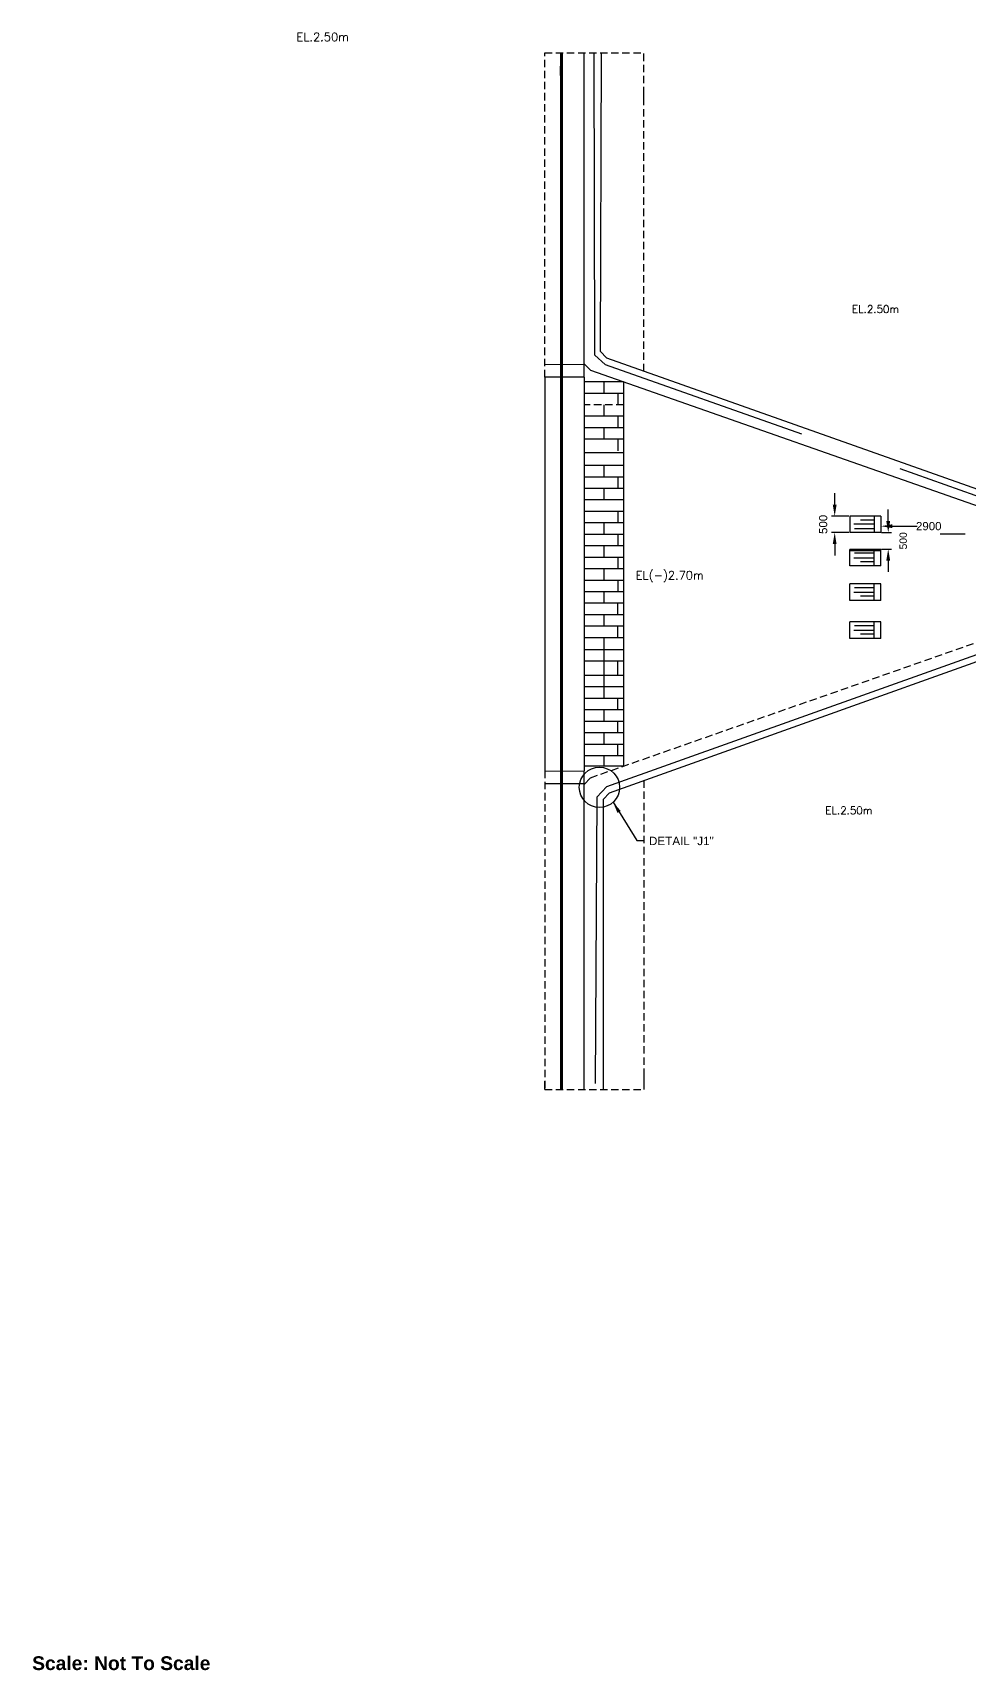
# Model space of a CAD drawing. Header units: inches. Extents: x 165 to 61882, y 14 to 53559.
# Drawn here: x 165 to 28725, y 173 to 50087 of the extents above; entities that cross this region are included whole.
import ezdxf

# ---------------------------------------------------------------- set-up
doc = ezdxf.new("R2010")
doc.units = ezdxf.units.IN
doc.header["$MEASUREMENT"] = 0
doc.linetypes.add('DASHED', pattern=[0.75, 0.5, -0.25])
doc.linetypes.add('DASHED2', pattern=[9.525, 6.35, -3.175])
doc.layers.add('LINE', color=7, linetype='Continuous')
doc.layers.add('TEXT', color=10, linetype='Continuous')
doc.styles.add('BIG', font='ROMANT.SHX')
doc.styles.get("Standard").update_dxf_attribs({"font": 'arial.ttf'})
doc.dimstyles.new('3', dxfattribs={"dimtxt": 225, "dimasz": 350, "dimexe": 100, "dimexo": 25, "dimgap": 9, "dimtad": 0, "dimdec": 0, "dimzin": 0, "dimdsep": 46, "dimtxsty": 'Standard', "dimcen": 0, "dimclrd": 5, "dimclre": 6, "dimclrt": 256, "dimadec": 0, "dimazin": 0, "dimtfac": 1, "dimtdec": 0, "dimtofl": 0, "dimtmove": 2, "dimatfit": 3, "dimfxl": 1, "dimtolj": 1, "dimtzin": 0, "dimarcsym": 0})

# ---------------------------------------------------------------- blocks, each defined once
blk = doc.blocks.new('*D30')
at = {"layer": 'DEFPOINTS', "color": 0, "linetype": 'ByBlock', "transparency": 16777216}
for p in [(26028, 34850), (26028, 34350), (26253, 34350)]:
    blk.add_point(p, dxfattribs=at)
at = {"layer": 'LINE', "color": 5, "linetype": 'ByBlock', "lineweight": -2, "transparency": 16777216}
for p, q in [((26253, 35200), (26253, 35550)), ((26253, 34000), (26253, 33650))]:
    blk.add_line(p, q, dxfattribs=at)
at = {"layer": 'LINE', "color": 6, "linetype": 'ByBlock', "lineweight": -2, "transparency": 16777216}
for p, q in [((26053, 34850), (26353, 34850)), ((26053, 34350), (26353, 34350))]:
    blk.add_line(p, q, dxfattribs=at)
at = {"layer": 'LINE', "color": 5, "linetype": 'ByBlock', "transparency": 16777216}
for points in [[(26195, 35200), (26311, 35200), (26253, 34850)], [(26195, 34000), (26311, 34000), (26253, 34350)]]:
    blk.add_solid(points, dxfattribs=at)
at = {"layer": 'LINE', "linetype": 'ByBlock', "lineweight": -2, "transparency": 16777216, "insert": (26711, 34600), "char_height": 225, "attachment_point": 5, "rotation": 90}
blk.add_mtext('\\A1;500', dxfattribs=at)

msp = doc.modelspace()

# ---------------------------------------------------------------- linework, layer by layer
at = {"layer": 'LINE', "color": 0, "linetype": 'DASHED', "ltscale": 450}
for p, q in [((15780.7, 39588.9), (15780.7, 49475.4)), ((15780.7, 49475.4), (18798.3, 49475.4)), ((18798.3, 39775), (18798.3, 49475.4)), ((18180.7, 38745.3), (16980.7, 38745.3)), ((17175, 27380.4), (31681.1, 32463.9)), ((15780.7, 27588.9), (15780.7, 18859.8)), ((15780.7, 27588.9), (15780.7, 17874.8)), ((18798.3, 27293.3), (18798.3, 17874.8)), ((15780.7, 17874.8), (18798.3, 17874.8))]:
    msp.add_line(p, q, dxfattribs=at)
at = {"layer": 'LINE', "color": 0}
for p, q in [((16983.5, 39997.9), (16980.5, 49475.4)), ((16980.7, 39780.4), (16983.6, 39780.2)), ((16980.7, 39780.4), (16983.6, 39780.1)), ((16983.6, 39780.1), (16983.6, 39780.2)), ((16980.7, 17874.8), (16980.7, 27177.2))]:
    msp.add_line(p, q, dxfattribs=at)
at = {"layer": 'LINE', "color": 1, "linetype": 'ByBlock', "lineweight": -2}
msp.add_line((16980.7, 39588.9), (16980.7, 49475.4), dxfattribs=at)
at = {"layer": 'LINE', "color": 0, "linetype": 'ByBlock', "lineweight": -2}
for p, q in [((16980.7, 39588.9), (16980.7, 49475.4)), ((18798.3, 47994.3), (18798.3, 48353)), ((15780.7, 39986.9), (16980.7, 39972.2)), ((16983.5, 39997.9), (17173.9, 39797.6)), ((17305.2, 40261.1), (17623.7, 39978.4)), ((17475.6, 40375.9), (17666, 40175.6)), ((15780.7, 39588.9), (15780.7, 27588.9)), ((16980.7, 39588.9), (15780.7, 39588.9)), ((16980.7, 39588.9), (16980.7, 27588.9)), ((18180.7, 39445.3), (16980.7, 39445.3)), ((17580.7, 39445.3), (17580.7, 39095.3)), ((18180.7, 39445.3), (18180.7, 27732.6)), ((18180.7, 39095.3), (16980.7, 39095.3)), ((18004.1, 39095.3), (18004.1, 38745.3)), ((17580.7, 38745.3), (17580.7, 38395.3)), ((18180.7, 38395.3), (16980.7, 38395.3)), ((18180.7, 38045.3), (16980.7, 38045.3)), ((17580.7, 38045.3), (17580.7, 37695.3)), ((18004.1, 38395.3), (18004.1, 38045.3)), ((18180.7, 37695.3), (16980.7, 37695.3)), ((18004.1, 37695.3), (18004.1, 37345.3)), ((18180.7, 37281.3), (16980.7, 37281.3)), ((18180.7, 36895.3), (16980.7, 36895.3)), ((18180.7, 36545.3), (16980.7, 36545.3)), ((17580.7, 36895.3), (17580.7, 36545.3)), ((18004.1, 36545.3), (18004.1, 36195.3)), ((18180.7, 36195.3), (16980.7, 36195.3)), ((17580.7, 36195.3), (17580.7, 35845.3)), ((24620.8, 35701.8), (24620.8, 36051.8)), ((18180.7, 35845.3), (16980.7, 35845.3)), ((18180.7, 35495.3), (16980.7, 35495.3)), ((18004.1, 35495.3), (18004.1, 35145.3)), ((18180.7, 35145.3), (16980.7, 35145.3)), ((17580.7, 35145.3), (17580.7, 34795.3)), ((25053.5, 35351.8), (24520.8, 35351.8)), ((26028.5, 35351.8), (25078.5, 35351.8)), ((26028.5, 35351.8), (25078.5, 35351.8)), ((25078.5, 35351.8), (25078.5, 34849.8)), ((25828.5, 35111), (25200.4, 35111)), ((25828.5, 34963.2), (25224.7, 34963.2)), ((25828.5, 35224.8), (25409.4, 35224.8)), ((25828.5, 35351.8), (25828.5, 34849.8)), ((26028.5, 35351.8), (26028.5, 34849.8)), ((26378.5, 35045.8), (27137.1, 35045.8)), ((18180.7, 34795.3), (16980.7, 34795.3)), ((18180.7, 34445.3), (16980.7, 34445.3)), ((17580.7, 34445.3), (17580.7, 34095.3)), ((18004.1, 34795.3), (18004.1, 34445.3)), ((25053.5, 34849.8), (24520.8, 34849.8)), ((24620.8, 34499.8), (24620.8, 34149.8)), ((26028.5, 34849.8), (25078.5, 34849.8)), ((28599.1, 34798.9), (27840.4, 34798.9)), ((18180.7, 34095.3), (16980.7, 34095.3)), ((18004.1, 34095.3), (18004.1, 33745.3)), ((26028.5, 34336.6), (25078.5, 34336.6)), ((25078.5, 33834.6), (25078.5, 34336.6)), ((26028.5, 34291.2), (25078.5, 34291.2)), ((25828.5, 34075.4), (25200.4, 34075.4)), ((25828.5, 34223.2), (25224.7, 34223.2)), ((25828.5, 33961.6), (25409.4, 33961.6)), ((25828.5, 33834.6), (25828.5, 34336.6)), ((26028.5, 33834.6), (26028.5, 34336.6)), ((18180.7, 33745.3), (16980.7, 33745.3)), ((17580.7, 33745.3), (17580.7, 33395.3)), ((26028.5, 33834.6), (25078.5, 33834.6)), ((26028.5, 33834.6), (25078.5, 33834.6)), ((18180.7, 33395.3), (16980.7, 33395.3)), ((18180.7, 33045.3), (16980.7, 33045.3)), ((17580.7, 33045.3), (17580.7, 32695.3)), ((18004.1, 33395.3), (18004.1, 33045.3)), ((26028.5, 33284.7), (25078.5, 33284.7)), ((25078.5, 32782.7), (25078.5, 33284.7)), ((25828.5, 33023.5), (25200.4, 33023.5)), ((25828.5, 33171.3), (25224.7, 33171.3)), ((25828.5, 32782.7), (25828.5, 33284.7)), ((26028.5, 32782.7), (26028.5, 33284.7)), ((18180.7, 32695.3), (16980.7, 32695.3)), ((17996.5, 32695.3), (17996.5, 32345.3)), ((26028.5, 32782.7), (25078.5, 32782.7)), ((26028.5, 32782.7), (25078.5, 32782.7)), ((25828.5, 32909.7), (25409.4, 32909.7)), ((18180.7, 32345.3), (16980.7, 32345.3)), ((18180.7, 31995.3), (16980.7, 31995.3)), ((17580.7, 32345.3), (17580.7, 31995.3)), ((17996.5, 31995.3), (17996.5, 31645.3)), ((26028.5, 32126.7), (25078.5, 32126.7)), ((25078.5, 31624.7), (25078.5, 32126.7)), ((25828.5, 32013.3), (25224.7, 32013.3)), ((25828.5, 31624.7), (25828.5, 32126.7)), ((26028.5, 31624.7), (26028.5, 32126.7)), ((18180.7, 31645.3), (16980.7, 31645.3)), ((17580.7, 31645.3), (17580.7, 29795.3)), ((26028.5, 31624.7), (25078.5, 31624.7)), ((26028.5, 31624.7), (25078.5, 31624.7)), ((25828.5, 31865.5), (25200.4, 31865.5)), ((25828.5, 31751.7), (25409.4, 31751.7)), ((18180.7, 31282.3), (16980.7, 31282.3)), ((17580.7, 31282.3), (17580.7, 30932.3)), ((18180.7, 30932.3), (16980.7, 30932.3)), ((18180.7, 30495.3), (16980.7, 30495.3)), ((17580.7, 30495.3), (17580.7, 30145.3)), ((17996.5, 30932.3), (17996.5, 30495.3)), ((18180.7, 30145.3), (16980.7, 30145.3)), ((18180.7, 29795.3), (16980.7, 29795.3)), ((17996.5, 29795.3), (17996.5, 29445.3)), ((18180.7, 29445.3), (16980.7, 29445.3)), ((18180.7, 29095.3), (16980.7, 29095.3)), ((17580.7, 29445.3), (17580.7, 29095.3)), ((17996.5, 29095.3), (17996.5, 28745.3)), ((18180.7, 28745.3), (16980.7, 28745.3)), ((17580.7, 28745.3), (17580.7, 28395.3)), ((18180.7, 28395.3), (16980.7, 28395.3)), ((18180.7, 28045.3), (16980.7, 28045.3)), ((17580.7, 28045.3), (17580.7, 27732.6)), ((17996.5, 28395.3), (17996.5, 28045.3)), ((15780.7, 27588.9), (16980.7, 27574.2)), ((18180.7, 27732.6), (16980.7, 27732.6)), ((16980.7, 17874.8), (16980.7, 27588.9)), ((16980.7, 27190.9), (15780.7, 27190.9)), ((16980.7, 27177.2), (17175, 27380.4)), ((17370.6, 26789.8), (17675.3, 27108.5)), ((17561.3, 26717.2), (17756.1, 26920.9)), ((18798.3, 18384.6), (18798.3, 17873.6))]:
    msp.add_line(p, q, dxfattribs=at)
at = {"layer": 'LINE', "color": 0, "linetype": 'ByBlock', "ltscale": 450}
for p, q in [((17305.2, 40261.1), (17289.5, 49475.4)), ((17475.6, 40375.9), (17508.3, 49475.4)), ((17666, 40175.6), (31681.1, 35216.9)), ((17173.9, 39797.6), (31681.1, 34713.9)), ((17675.3, 27108.5), (30201.1, 31584.5)), ((17756.1, 26920.9), (31681.1, 31896.9)), ((17370.6, 26789.8), (17315.3, 18060.2)), ((17561.3, 26717.2), (17561.3, 17874.8))]:
    msp.add_line(p, q, dxfattribs=at)
at = {"layer": 'LINE'}
for p, q in [((16255.9, 48788.9), (16255.9, 49068.4)), ((15777.3, 17874.8), (15777.3, 18129.8))]:
    msp.add_line(p, q, dxfattribs=at)
at = {"layer": 'LINE', "color": 0, "linetype": 'DASHED2', "ltscale": 1000}
msp.add_line((17623.7, 39978.4), (30200.9, 35528.4), dxfattribs=at)
at = {"layer": 'LINE', "color": 0, "linetype": 'DASHED', "ltscale": 450, "const_width": 85}
for points in [[(16291, 49475.4), (16291, 37772.2)], [(16291, 37772.2), (16291, 17874.8)]]:
    msp.add_lwpolyline(points, dxfattribs=at)
at = {"layer": 'LINE'}
msp.add_circle((17446.9, 27086.9), 615.1, dxfattribs=at)
at = {"layer": 'LINE', "color": 0, "linetype": 'ByBlock', "lineweight": -2}
for points in [[(24562.4, 35701.8), (24679.1, 35701.8), (24620.8, 35351.8)], [(26378.5, 35104.1), (26378.5, 34987.4), (26028.5, 35045.8)], [(24562.4, 34499.8), (24679.1, 34499.8), (24620.8, 34849.8)]]:
    msp.add_solid(points, dxfattribs=at)

# ---------------------------------------------------------------- texts
at = {"layer": 'LINE', "linetype": 'ByBlock', "lineweight": -2, "insert": (24270.8, 35100.8), "char_height": 250, "attachment_point": 5, "rotation": 90}
msp.add_mtext('\\A1;500', dxfattribs=at)
at = {"layer": 'LINE', "linetype": 'ByBlock', "lineweight": -2, "insert": (27488.8, 35045.8), "char_height": 250, "attachment_point": 5}
msp.add_mtext('\\A1;2900', dxfattribs=at)
at = {"layer": 'LINE', "insert": (18957.4, 25579.1), "char_height": 255, "width": 2795.642, "attachment_point": 1}
msp.add_mtext('DETAIL "J1"', dxfattribs=at)
at = {"layer": 'LINE', "color": 0, "lineweight": 13, "insert": (147.8, 598.2), "char_height": 419.265, "attachment_point": 1}
msp.add_mtext('{\\fArial|b1|i0|c0|p34;Scale: Not To Scale}', dxfattribs=at)
at = {"layer": 'TEXT', "style": 'BIG'}
for height, p in [(255, (8209.7, 49832.1)), (229.5, (25149.1, 41549.4)), (229.5, (24336, 26268.4))]:
    msp.add_text('EL.2.50m', height=height, dxfattribs=at).set_placement(p)
at = {"layer": 'TEXT', "color": 0, "style": 'BIG'}
msp.add_text('EL(-)2.70m', height=255, dxfattribs=at).set_placement((18551.5, 33424))

# ---------------------------------------------------------------- dimensions: what is measured, and where the dimension line sits
at = {"layer": 'LINE', "color": 0, "linetype": 'ByBlock', "lineweight": -2}
dim = msp.add_linear_dim(base=(26253, 34349.8), p1=(26028.5, 34849.8), p2=(26028.5, 34349.8), angle=90, dimstyle='3', dxfattribs=at)
dim.commit()
dim.dimension.update_dxf_attribs({"geometry": '*D30', "text_midpoint": (26711.1, 34599.8)})

# ---------------------------------------------------------------- leaders
at = {"layer": 'LINE'}
msp.add_leader([(17862, 26633), (18585.7, 25463.7), (18795.1, 25463.7)], dimstyle='3', override={"dimgap": 9, "dimtad": 0, "dimfxl": 0.12}, dxfattribs=at)

doc.saveas('drawing.dxf')
